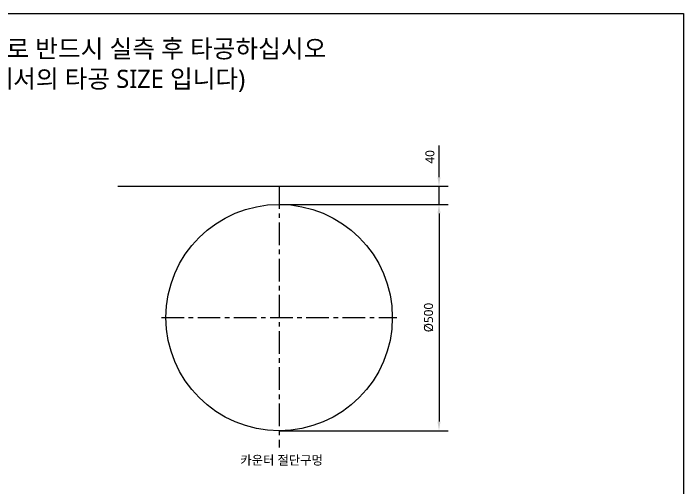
# Model space of a CAD drawing. Extents: x 0 to 3100, y 0 to 2192.
# Drawn here: x 1620 to 3100, y 1050 to 2100 of the extents above; entities that cross this region are included whole.
import ezdxf

# ---------------------------------------------------------------- set-up
doc = ezdxf.new("R2010")
doc.units = 0
doc.header["$LTSCALE"] = 20
doc.header["$MEASUREMENT"] = 0
doc.linetypes.add('CENTER', pattern=[2, 1.25, -0.25, 0.25, -0.25])
doc.layers.get('0').update_dxf_attribs({"linetype": 'CONTINUOUS'})
doc.layers.get('DEFPOINTS').update_dxf_attribs({"linetype": 'CONTINUOUS'})
for name, color, linetype in [('1', 1, 'CONTINUOUS'), ('5', 5, 'CONTINUOUS'), ('CENTER', 2, 'CENTER')]:
    doc.layers.add(name, color=color, linetype=linetype)
doc.styles.get("Standard").update_dxf_attribs({"font": 'NanumGothic.ttf'})
doc.dimstyles.get("Standard").update_dxf_attribs({"dimtxt": 2.5, "dimasz": 2, "dimexe": 2, "dimexo": 1, "dimgap": 2, "dimtad": 1, "dimdec": 0, "dimlfac": 10, "dimrnd": 1, "dimzin": 0, "dimdsep": 46, "dimtxsty": 'Standard', "dimcen": 0, "dimclrt": 2, "dimadec": 0, "dimazin": 0, "dimtfac": 1, "dimtdec": 0, "dimtofl": 0, "dimtmove": 0, "dimatfit": 3, "dimfxl": 1, "dimtolj": 1, "dimtzin": 0, "dimarcsym": 0})

# ---------------------------------------------------------------- blocks, each defined once
blk = doc.blocks.new('*D31')
at = {"color": 3, "lineweight": -2, "transparency": 16777216}
for p, q in [((2206.6, 1678), (2579.7, 1678)), ((2559.7, 1658), (2559.7, 1198)), ((2206.6, 1178), (2579.7, 1178))]:
    blk.add_line(p, q, dxfattribs=at)
at = {"color": 3, "transparency": 16777216}
for points in [[(2556.3, 1658), (2563, 1658), (2559.7, 1678)], [(2556.3, 1198), (2563, 1198), (2559.7, 1178)]]:
    blk.add_solid(points, dxfattribs=at)
at = {"layer": 'DEFPOINTS', "color": 0, "transparency": 16777216}
for p in [(2206.6, 1678), (2206.6, 1178), (2559.7, 1178)]:
    blk.add_point(p, dxfattribs=at)
at = {"color": 2, "transparency": 16777216, "insert": (2536.9, 1428), "char_height": 20, "attachment_point": 5, "rotation": 90}
blk.add_mtext('\\A1;%%C500', dxfattribs=at)
blk = doc.blocks.new('*D32')
at = {"color": 3, "lineweight": -2, "transparency": 16777216}
for p, q in [((2559.7, 1738), (2559.7, 1808)), ((2515.6, 1718), (2579.7, 1718)), ((2559.7, 1678), (2559.7, 1718)), ((2206.6, 1678), (2579.7, 1678)), ((2559.7, 1658), (2559.7, 1638))]:
    blk.add_line(p, q, dxfattribs=at)
at = {"color": 3, "transparency": 16777216}
for points in [[(2556.3, 1738), (2563, 1738), (2559.7, 1718)], [(2556.3, 1658), (2563, 1658), (2559.7, 1678)]]:
    blk.add_solid(points, dxfattribs=at)
at = {"layer": 'DEFPOINTS', "color": 0, "transparency": 16777216}
for p in [(2515.6, 1718), (2559.7, 1718), (2206.6, 1678)]:
    blk.add_point(p, dxfattribs=at)
at = {"color": 2, "transparency": 16777216, "insert": (2539.7, 1783), "char_height": 20, "attachment_point": 5, "rotation": 90}
blk.add_mtext('\\A1;40', dxfattribs=at)

msp = doc.modelspace()

# ---------------------------------------------------------------- linework, layer by layer
msp.add_circle((2206.5861, 1427.96264), 250)
at = {"layer": '5'}
msp.add_line((1850.44975, 1717.96264), (2572.14874, 1717.96264), dxfattribs=at)
at = {"layer": '5', "color": 212}
msp.add_lwpolyline([(0, 2100), (3100, 2100), (3100, 0), (0, 0)], close=True, dxfattribs=at)
at = {"layer": 'CENTER', "color": 2, "linetype": 'CENTER', "ltscale": 2}
for p, q in [((2206.5861, 1717.96264), (2206.5861, 1141.17546)), ((1946.5861, 1427.96264), (2466.5861, 1427.96264))]:
    msp.add_line(p, q, dxfattribs=at)

# ---------------------------------------------------------------- texts
at = {"color": 2, "insert": (2212.01198, 1111.75338), "char_height": 20, "attachment_point": 5}
msp.add_mtext('카운터 절단구멍', dxfattribs=at)
at = {"layer": '1', "color": 2, "insert": (1466.68689, 1984.34177), "char_height": 40, "attachment_point": 5}
msp.add_mtext('\\A1;\\pi-120,l160,t160;※ 카운터 설치부 도기 허용차는 ±3% 이므로 반드시 실측 후 타공하십시오\\P(아래 타공 SIZE는 도면 규격기준에서의 타공 SIZE 입니다)', dxfattribs=at)

# ---------------------------------------------------------------- dimensions: what is measured, and where the dimension line sits
dim = msp.add_linear_dim(base=(2559.67489, 1717.96264), p1=(2206.5861, 1677.96264), p2=(2515.56128, 1717.96264), angle=90, dimstyle='Standard', override={"dimtxt": 20, "dimasz": 20, "dimexe": 20, "dimexo": 0, "dimgap": 10, "dimdec": 4, "dimlfac": 1, "dimzin": 8, "dimclrd": 3, "dimclre": 3, "dimtdec": 4, "dimtofl": 1})
dim.commit()
dim.dimension.update_dxf_attribs({"geometry": '*D32', "text_midpoint": (2539.67489, 1782.96264)})
dim = msp.add_linear_dim(base=(2559.67489, 1177.96264), p1=(2206.5861, 1677.96264), p2=(2206.5861, 1177.96264), angle=90, text='%%C<>', dimstyle='Standard', override={"dimtxt": 20, "dimasz": 20, "dimexe": 20, "dimexo": 0, "dimgap": 10, "dimdec": 4, "dimlfac": 1, "dimzin": 8, "dimclrd": 3, "dimclre": 3, "dimtdec": 4, "dimtofl": 1})
dim.commit()
dim.dimension.update_dxf_attribs({"geometry": '*D31', "text_midpoint": (2536.89949, 1427.96264)})

doc.saveas('drawing.dxf')
